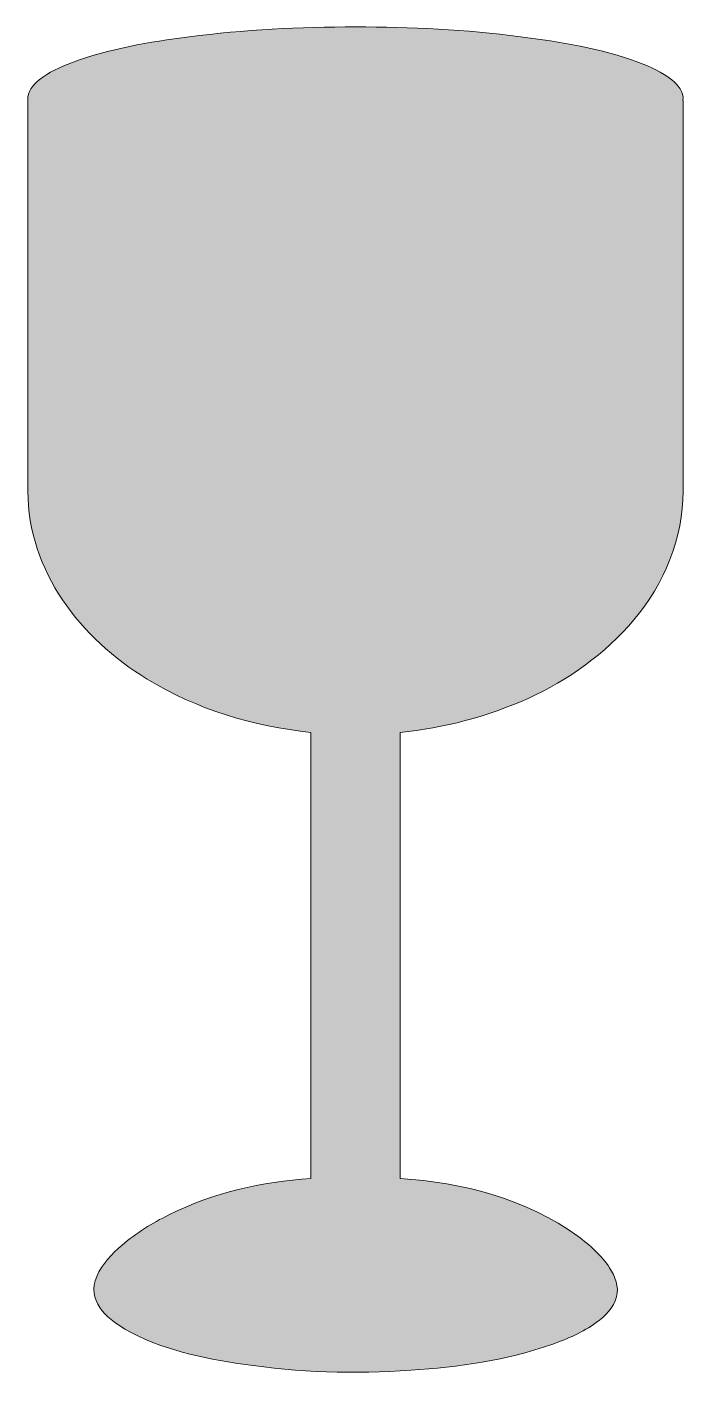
# Model space of a CAD drawing. Header units: inches. Extents: x 0 to 50, y 0 to 102.
import ezdxf

# ---------------------------------------------------------------- set-up
doc = ezdxf.new("R2010")
doc.units = ezdxf.units.IN
doc.header["$MEASUREMENT"] = 0
doc.layers.add('Layer 1', color=7, linetype='Continuous')

msp = doc.modelspace()

# ---------------------------------------------------------------- hatches: boundary and pattern name
at = {"layer": 'Layer 1', "true_color": 0xf05a28}
h = msp.add_hatch(color=20, dxfattribs=at)
h.dxf.hatch_style = 2
edge = h.paths.add_edge_path()
edge.add_spline(control_points=[(12.17, 100.86), (9.18, 100.47), (6.12, 99.97), (3.29, 98.9), (2.44, 98.57), (1.57, 98.19), (0.86, 97.62), (0.39, 97.24), (-0.07, 96.7), (0.01, 96.06), (0.01, 96.06), (0, 96.06), (0, 96.06), (0, 96.06), (0, 66.57), (0, 66.57), (0, 66.57), (0, 66.57), (0, 66.57), (0, 60.49), (3.99, 55.41), (9.01, 52.35), (12.73, 50.07), (17.03, 48.77), (21.36, 48.33), (21.36, 48.33), (21.36, 14.62), (21.36, 14.62), (17.67, 14.42), (13.97, 13.54), (10.65, 11.89), (9.39, 11.26), (8.18, 10.52), (7.11, 9.6), (6.35, 8.94), (5.6, 8.17), (5.2, 7.24), (4.43, 5.45), (5.89, 4.09), (7.33, 3.26), (10, 1.71), (13.21, 1.06), (16.23, 0.61), (20.41, -0.02), (24.68, -0.14), (28.9, 0.15), (32.49, 0.39), (36.15, 0.9), (39.55, 2.1), (40.72, 2.52), (41.88, 3.02), (42.89, 3.75), (43.55, 4.24), (44.22, 4.87), (44.43, 5.7), (44.62, 6.47), (44.32, 7.24), (43.9, 7.88), (43.29, 8.83), (42.41, 9.6), (41.5, 10.27), (37.69, 13.06), (32.76, 14.37), (28.09, 14.62), (28.09, 14.62), (28.09, 48.33), (28.09, 48.33), (34.65, 48.99), (41.41, 51.68), (45.73, 56.83), (48.03, 59.57), (49.45, 62.97), (49.45, 66.57), (49.45, 66.57), (49.45, 96.06), (49.45, 96.06), (49.45, 96.06), (49.44, 96.06), (49.44, 96.06), (49.52, 96.7), (49.06, 97.24), (48.59, 97.62), (47.86, 98.21), (46.97, 98.59), (46.1, 98.92), (43.25, 99.99), (40.17, 100.49), (37.17, 100.87), (33.05, 101.4), (28.88, 101.61), (24.73, 101.61), (20.53, 101.61), (16.33, 101.4), (12.17, 100.86)], knot_values=[0, 0, 0, 0, 1, 1, 1, 2, 2, 2, 3, 3, 3, 4, 4, 4, 5, 5, 5, 6, 6, 6, 7, 7, 7, 8, 8, 8, 9, 9, 9, 10, 10, 10, 11, 11, 11, 12, 12, 12, 13, 13, 13, 14, 14, 14, 15, 15, 15, 16, 16, 16, 17, 17, 17, 18, 18, 18, 19, 19, 19, 20, 20, 20, 21, 21, 21, 22, 22, 22, 23, 23, 23, 24, 24, 24, 25, 25, 25, 26, 26, 26, 27, 27, 27, 28, 28, 28, 29, 29, 29, 30, 30, 30, 31, 31, 31, 31], degree=3, periodic=1)

# ---------------------------------------------------------------- linework, layer by layer
at = {"layer": 'Layer 1', "lineweight": 0}
msp.add_open_spline([(12.17, 100.86), (9.18, 100.47), (6.12, 99.97), (3.29, 98.9), (2.44, 98.57), (1.57, 98.19), (0.86, 97.62), (0.39, 97.24), (-0.07, 96.7), (0.01, 96.06), (0.01, 96.06), (0, 96.06), (0, 96.06), (0, 96.06), (0, 66.57), (0, 66.57), (0, 66.57), (0, 66.57), (0, 66.57), (0, 60.49), (3.99, 55.41), (9.01, 52.35), (12.73, 50.07), (17.03, 48.77), (21.36, 48.33), (21.36, 48.33), (21.36, 14.62), (21.36, 14.62), (17.67, 14.42), (13.97, 13.54), (10.65, 11.89), (9.39, 11.26), (8.18, 10.52), (7.11, 9.6), (6.35, 8.94), (5.6, 8.17), (5.2, 7.24), (4.43, 5.45), (5.89, 4.09), (7.33, 3.26), (10, 1.71), (13.21, 1.06), (16.23, 0.61), (20.41, -0.02), (24.68, -0.14), (28.9, 0.15), (32.49, 0.39), (36.15, 0.9), (39.55, 2.1), (40.72, 2.52), (41.88, 3.02), (42.89, 3.75), (43.55, 4.24), (44.22, 4.87), (44.43, 5.7), (44.62, 6.47), (44.32, 7.24), (43.9, 7.88), (43.29, 8.83), (42.41, 9.6), (41.5, 10.27), (37.69, 13.06), (32.76, 14.37), (28.09, 14.62), (28.09, 14.62), (28.09, 48.33), (28.09, 48.33), (34.65, 48.99), (41.41, 51.68), (45.73, 56.83), (48.03, 59.57), (49.45, 62.97), (49.45, 66.57), (49.45, 66.57), (49.45, 96.06), (49.45, 96.06), (49.45, 96.06), (49.44, 96.06), (49.44, 96.06), (49.52, 96.7), (49.06, 97.24), (48.59, 97.62), (47.86, 98.21), (46.97, 98.59), (46.1, 98.92), (43.25, 99.99), (40.17, 100.49), (37.17, 100.87), (33.05, 101.4), (28.88, 101.61), (24.73, 101.61), (20.53, 101.61), (16.33, 101.4), (12.17, 100.86)], degree=3, knots=[0, 0, 0, 0, 1, 1, 1, 2, 2, 2, 3, 3, 3, 4, 4, 4, 5, 5, 5, 6, 6, 6, 7, 7, 7, 8, 8, 8, 9, 9, 9, 10, 10, 10, 11, 11, 11, 12, 12, 12, 13, 13, 13, 14, 14, 14, 15, 15, 15, 16, 16, 16, 17, 17, 17, 18, 18, 18, 19, 19, 19, 20, 20, 20, 21, 21, 21, 22, 22, 22, 23, 23, 23, 24, 24, 24, 25, 25, 25, 26, 26, 26, 27, 27, 27, 28, 28, 28, 29, 29, 29, 30, 30, 30, 31, 31, 31, 31], dxfattribs=at)

doc.saveas('drawing.dxf')
